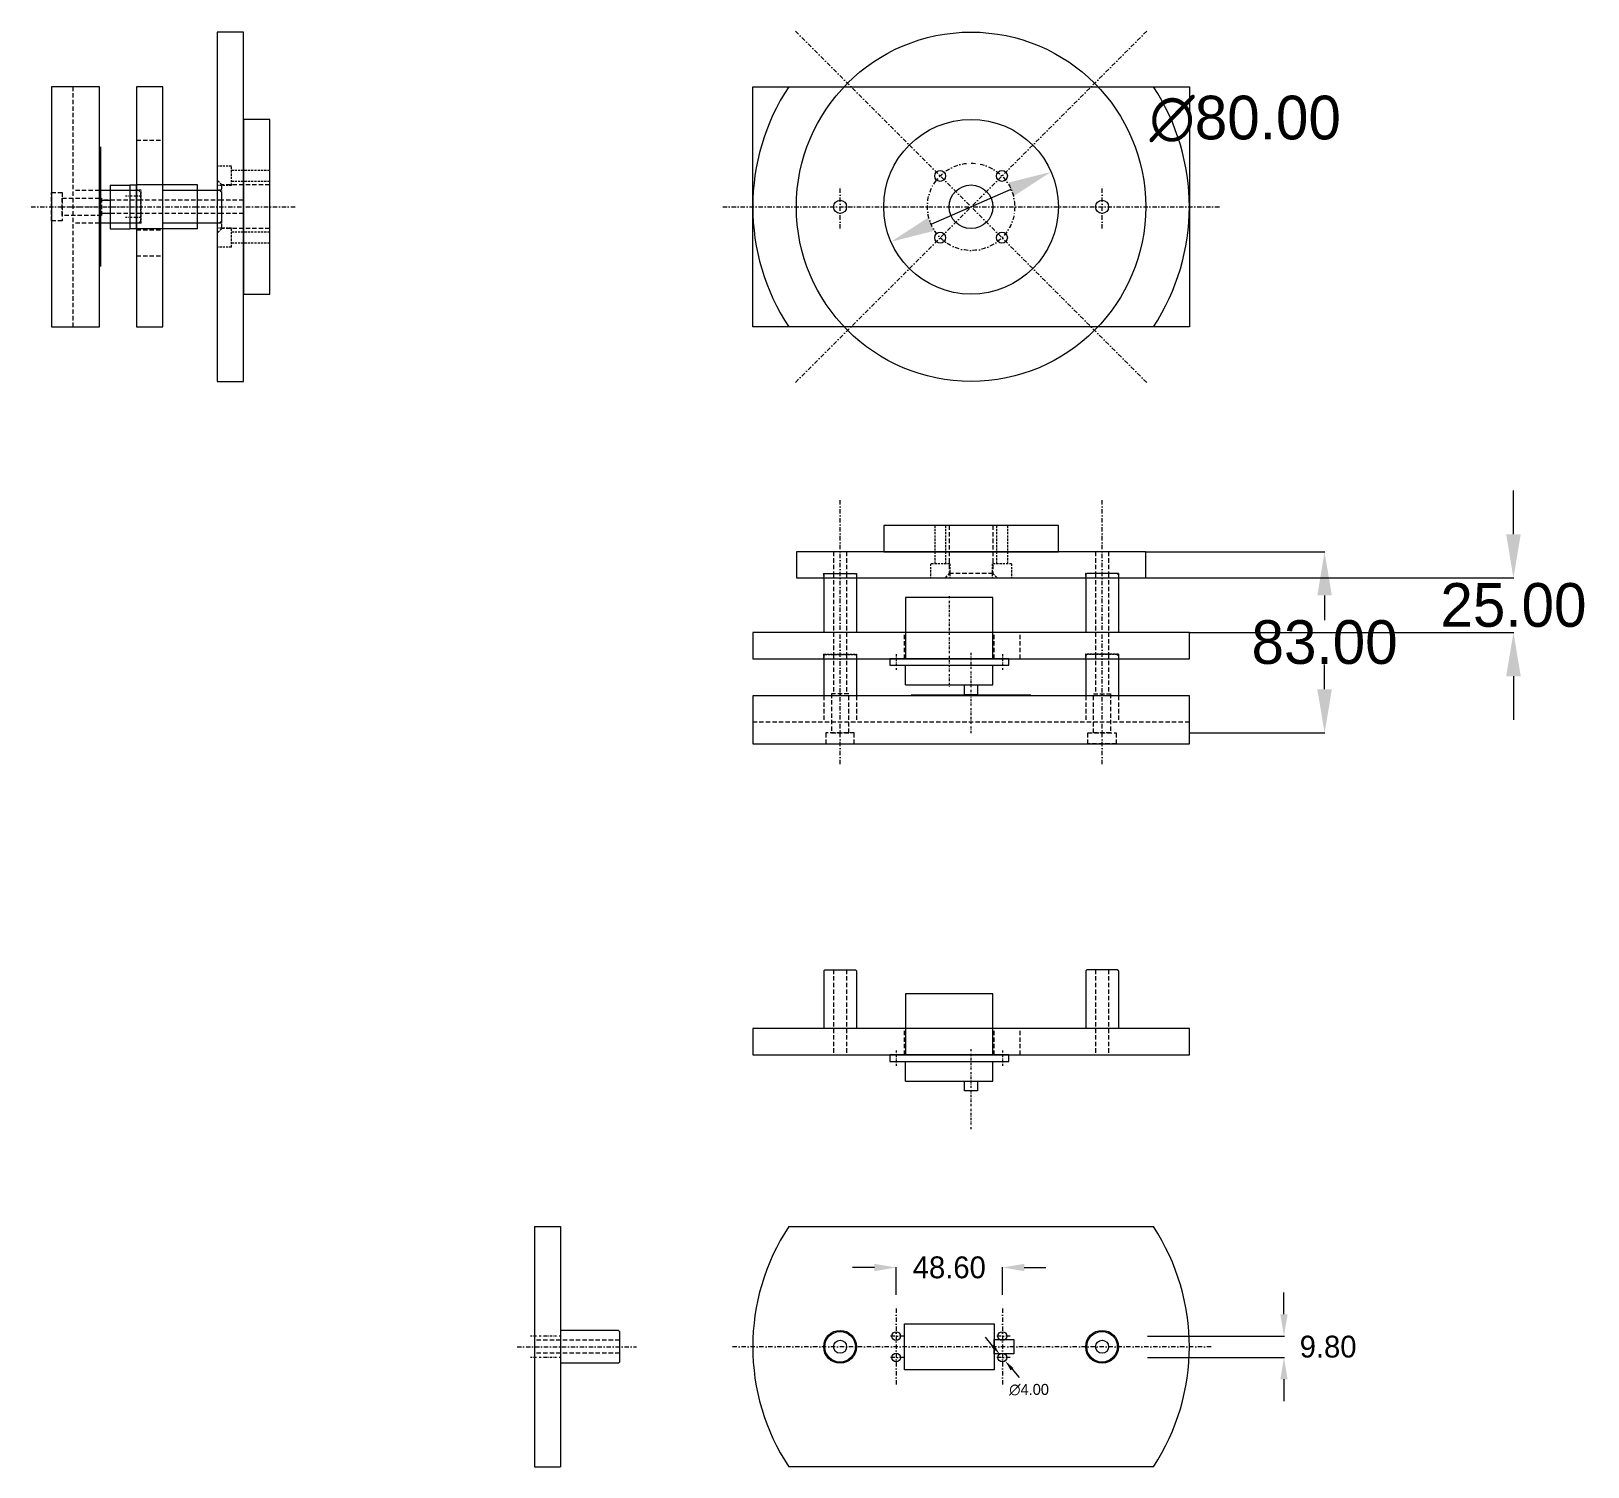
# Model space of a CAD drawing. Header units: millimetres. Extents: x -299 to 2153, y -1673 to 1111.
# Drawn here: x -299 to 414, y 390 to 1048 of the extents above; entities that cross this region are included whole.
import ezdxf

# ---------------------------------------------------------------- set-up
doc = ezdxf.new("R2010")
doc.units = ezdxf.units.MM
doc.header["$MEASUREMENT"] = 0
doc.linetypes.add('DASHDOT', pattern=[0.4, 0.2, -0.1, 0, -0.1])
doc.linetypes.add('DASHED', pattern=[0.3, 0.2, -0.1])
doc.layers.get('0').update_dxf_attribs({"linetype": 'CONTINUOUS'})
doc.layers.get('Defpoints').update_dxf_attribs({"linetype": 'CONTINUOUS'})
doc.dimstyles.new('ISO-25', dxfattribs={"dimtxt": 2.5, "dimasz": 2.5, "dimexe": 1.25, "dimexo": 0.625, "dimtad": 1, "dimdsep": 46, "dimtxsty": 'Standard', "dimcen": 2.5, "dimadec": 0, "dimazin": 0, "dimtfac": 1, "dimtmove": 0, "dimatfit": 3, "dimfxl": 1, "dimarcsym": 0})

# ---------------------------------------------------------------- blocks, each defined once
blk = doc.blocks.new('*D8')
at = {"color": 5, "linetype": 'ByBlock', "lineweight": 5, "transparency": 16777216}
blk.add_line((113.1, 959.22), (149.76, 975.22), dxfattribs=at)
at = {"color": 5, "linetype": 'ByBlock', "transparency": 16777216}
for points in [[(148.43, 978.27), (151.09, 972.16), (168.09, 983.21)], [(111.77, 962.27), (114.43, 956.16), (94.77, 951.22)]]:
    blk.add_solid(points, dxfattribs=at)
at = {"layer": 'Defpoints', "color": 0, "linetype": 'ByBlock', "transparency": 16777216}
for p in [(168.09, 983.21), (94.77, 951.22)]:
    blk.add_point(p, dxfattribs=at)
at = {"color": 5, "linetype": 'ByBlock', "lineweight": 5, "transparency": 16777216, "insert": (257.01, 1007.43), "char_height": 20, "attachment_point": 5}
blk.add_mtext('\\A1;∅80.00', dxfattribs=at)
blk = doc.blocks.new('*D9')
at = {"color": 5, "linetype": 'ByBlock', "lineweight": 5, "transparency": 16777216}
for p, q in [((211.49, 809.25), (293.55, 809.25)), ((293.37, 789.25), (293.37, 777.84)), ((293.37, 746.25), (293.37, 757.66)), ((231.49, 726.25), (293.55, 726.25))]:
    blk.add_line(p, q, dxfattribs=at)
at = {"color": 5, "linetype": 'ByBlock', "transparency": 16777216}
for points in [[(290.03, 789.25), (296.7, 789.25), (293.37, 809.25)], [(290.03, 746.25), (296.7, 746.25), (293.37, 726.25)]]:
    blk.add_solid(points, dxfattribs=at)
at = {"layer": 'Defpoints', "color": 0, "linetype": 'ByBlock', "transparency": 16777216}
for p in [(211.43, 809.25), (231.43, 726.25), (293.37, 726.25)]:
    blk.add_point(p, dxfattribs=at)
at = {"color": 5, "linetype": 'ByBlock', "lineweight": 5, "transparency": 16777216, "insert": (293.37, 767.75), "char_height": 20, "attachment_point": 5}
blk.add_mtext('\\A1;83.00', dxfattribs=at)
blk = doc.blocks.new('*D12')
at = {"color": 5, "linetype": 'ByBlock', "lineweight": 5, "transparency": 16777216}
for p, q in [((379.88, 817.25), (379.88, 837.25)), ((211.49, 797.25), (380.06, 797.25)), ((231.49, 772.25), (380.06, 772.25)), ((379.88, 752.25), (379.88, 732.25))]:
    blk.add_line(p, q, dxfattribs=at)
at = {"color": 5, "linetype": 'ByBlock', "transparency": 16777216}
for points in [[(376.55, 817.25), (383.22, 817.25), (379.88, 797.25)], [(376.55, 752.25), (383.22, 752.25), (379.88, 772.25)]]:
    blk.add_solid(points, dxfattribs=at)
at = {"layer": 'Defpoints', "color": 0, "linetype": 'ByBlock', "transparency": 16777216}
for p in [(211.43, 797.25), (231.43, 772.25), (379.88, 772.25)]:
    blk.add_point(p, dxfattribs=at)
at = {"color": 5, "linetype": 'ByBlock', "lineweight": 5, "transparency": 16777216, "insert": (379.88, 784.75), "char_height": 20, "attachment_point": 5}
blk.add_mtext('\\A1;25.00', dxfattribs=at)
blk = doc.blocks.new('*D18')
at = {"color": 5, "linetype": 'ByBlock', "lineweight": 5, "transparency": 16777216}
for p, q in [((87.16, 481.47), (77.16, 481.47)), ((97.16, 468.88), (97.16, 481.65)), ((145.76, 468.88), (145.76, 481.65)), ((155.76, 481.47), (165.76, 481.47))]:
    blk.add_line(p, q, dxfattribs=at)
at = {"color": 5, "linetype": 'ByBlock', "transparency": 16777216}
for points in [[(87.16, 483.14), (87.16, 479.8), (97.16, 481.47)], [(155.76, 483.14), (155.76, 479.8), (145.76, 481.47)]]:
    blk.add_solid(points, dxfattribs=at)
at = {"layer": 'Defpoints', "color": 0, "linetype": 'ByBlock', "transparency": 16777216}
for p in [(145.76, 481.47), (97.16, 468.82), (145.76, 468.82)]:
    blk.add_point(p, dxfattribs=at)
at = {"color": 5, "linetype": 'ByBlock', "lineweight": 5, "transparency": 16777216, "insert": (121.46, 481.47), "char_height": 10, "attachment_point": 5}
blk.add_mtext('\\A1;48.60', dxfattribs=at)
blk = doc.blocks.new('*D19')
at = {"color": 5, "linetype": 'ByBlock', "lineweight": 5, "transparency": 16777216}
for p, q in [((274.76, 460.07), (274.76, 470.07)), ((212.21, 450.07), (274.94, 450.07)), ((212.21, 440.27), (274.94, 440.27)), ((274.76, 430.27), (274.76, 420.27))]:
    blk.add_line(p, q, dxfattribs=at)
at = {"color": 5, "linetype": 'ByBlock', "transparency": 16777216}
for points in [[(273.09, 460.07), (276.42, 460.07), (274.76, 450.07)], [(273.09, 430.27), (276.42, 430.27), (274.76, 440.27)]]:
    blk.add_solid(points, dxfattribs=at)
at = {"layer": 'Defpoints', "color": 0, "linetype": 'ByBlock', "transparency": 16777216}
for p in [(212.14, 450.07), (212.14, 440.27), (274.76, 440.27)]:
    blk.add_point(p, dxfattribs=at)
at = {"color": 5, "linetype": 'ByBlock', "lineweight": 5, "transparency": 16777216, "insert": (294.98, 445.17), "char_height": 10, "attachment_point": 5}
blk.add_mtext('\\A1;9.80', dxfattribs=at)
blk = doc.blocks.new('*D20')
at = {"color": 5, "linetype": 'ByBlock', "lineweight": 5, "transparency": 16777216}
for p, q in [((141.3, 445.67), (138.11, 449.52)), ((145.67, 440.27), (145.85, 440.27)), ((145.76, 440.18), (145.76, 440.36)), ((150.22, 434.88), (153.41, 431.03))]:
    blk.add_line(p, q, dxfattribs=at)
at = {"color": 5, "linetype": 'ByBlock', "transparency": 16777216}
for points in [[(141.94, 446.2), (140.65, 445.13), (144.49, 441.82)], [(150.87, 435.41), (149.58, 434.35), (147.04, 438.73)]]:
    blk.add_solid(points, dxfattribs=at)
at = {"layer": 'Defpoints', "color": 0, "linetype": 'ByBlock', "transparency": 16777216}
for p in [(144.49, 441.82), (147.04, 438.73)]:
    blk.add_point(p, dxfattribs=at)
at = {"color": 5, "linetype": 'ByBlock', "lineweight": 5, "transparency": 16777216, "insert": (158.01, 425.48), "char_height": 5, "attachment_point": 5}
blk.add_mtext('\\A1;∅4.00', dxfattribs=at)

msp = doc.modelspace()

# ---------------------------------------------------------------- linework, layer by layer
at = {"color": 1, "linetype": 'DASHDOT', "lineweight": 5, "ltscale": 10}
for p, q in [((211.8717, 886.77518), (50.98969, 1047.65719)), ((211.8717, 1047.65719), (50.98969, 886.77518)), ((71.4307, 957.21619), (71.4307, 977.21619)), ((191.4307, 957.21619), (191.4307, 977.21619)), ((-299.09898, 967.21619), (-177.88269, 967.21619)), ((17.66994, 967.21619), (245.19145, 967.21619)), ((71.4307, 711.97045), (71.4307, 833.18673)), ((191.4307, 711.97045), (191.4307, 833.18673)), ((97.1607, 462.67472), (97.1607, 427.67472)), ((145.7607, 462.67472), (145.7607, 427.67472)), ((100.69, 450.07466), (93.63139, 450.07466)), ((149.29, 450.07466), (142.23139, 450.07466)), ((-76.51684, 445.17466), (-21.85622, 445.17466)), ((241.4307, 445.17472), (21.4307, 445.17472)), ((100.69, 440.27466), (93.63139, 440.27466)), ((149.29, 440.27466), (142.23139, 440.27466))]:
    msp.add_line(p, q, dxfattribs=at)
at = {"linetype": 'ByBlock', "lineweight": 5}
for p, q in [((-267.32424, 994.61619), (-267.32424, 939.81619)), ((104.0307, 743.74518), (158.8307, 743.74518))]:
    msp.add_line(p, q, dxfattribs=at)
at = {"color": 30, "linetype": 'DASHED', "lineweight": 5, "ltscale": 10}
for p, q in [((-250.82424, 997.68619), (-238.82424, 997.68619)), ((-211.82424, 970.21619), (-248.77424, 970.21619)), ((-211.82424, 964.21619), (-248.77424, 964.21619)), ((-250.82424, 956.68619), (-238.82424, 956.68619)), ((-250.82424, 944.68619), (-238.82424, 944.68619)), ((68.4307, 799.24518), (68.4307, 762.29518)), ((74.4307, 799.24518), (74.4307, 762.29518)), ((188.4307, 799.24518), (188.4307, 762.29518)), ((194.4307, 799.24518), (194.4307, 762.29518)), ((100.9607, 760.24518), (100.9607, 772.24518)), ((141.9607, 760.24518), (141.9607, 772.24518)), ((153.9607, 760.24518), (153.9607, 772.24518)), ((68.4307, 617.85214), (68.4307, 578.85214)), ((74.4307, 617.85214), (74.4307, 578.85214)), ((188.4307, 617.85214), (188.4307, 578.85214)), ((194.4307, 617.85214), (194.4307, 578.85214)), ((100.9607, 578.85214), (100.9607, 590.85214)), ((141.9607, 578.85214), (141.9607, 590.85214)), ((153.9607, 578.85214), (153.9607, 590.85214)), ((-29.5693, 448.17466), (-68.5693, 448.17466)), ((-29.5693, 442.17466), (-68.5693, 442.17466))]:
    msp.add_line(p, q, dxfattribs=at)
at = {"color": 2, "linetype": 'DASHED', "lineweight": 5, "ltscale": 5}
for p, q in [((-207.32424, 985.75794), (-213.82424, 985.75794)), ((-207.32424, 976.95832), (-207.32424, 985.75794)), ((-207.32424, 976.95832), (-213.82424, 976.95832)), ((-189.82424, 983.85794), (-207.32424, 983.85794)), ((-189.82424, 978.85832), (-207.32424, 978.85832)), ((-249.82424, 974.71619), (-250.82424, 974.71619)), ((-249.82424, 974.71619), (-248.82424, 973.71619)), ((-248.82424, 960.71619), (-248.82424, 973.71619)), ((-249.82424, 959.71619), (-250.82424, 959.71619)), ((-248.82424, 960.71619), (-249.82424, 959.71619)), ((-207.32424, 957.47366), (-213.82424, 957.47366)), ((-207.32424, 948.67405), (-207.32424, 957.47366)), ((-189.82424, 955.57366), (-207.32424, 955.57366)), ((-207.32424, 948.67405), (-213.82424, 948.67405)), ((-189.82424, 950.57405), (-207.32424, 950.57405)), ((114.78895, 821.24518), (114.78895, 803.74518)), ((119.78856, 821.24518), (119.78856, 803.74518)), ((143.07322, 821.24518), (143.07322, 803.74518)), ((148.07283, 821.24518), (148.07283, 803.74518)), ((112.88895, 803.74518), (112.88895, 797.24518)), ((121.68856, 803.74518), (112.88895, 803.74518)), ((121.68856, 803.74518), (121.68856, 797.24518)), ((149.97283, 803.74518), (141.17322, 803.74518)), ((141.17322, 803.74518), (141.17322, 797.24518)), ((149.97283, 803.74518), (149.97283, 797.24518)), ((64.4307, 762.24518), (63.9307, 761.74518)), ((63.9307, 761.74518), (63.9307, 760.24518)), ((64.4307, 762.24518), (78.4307, 762.24518)), ((78.9307, 761.74518), (78.4307, 762.24518)), ((78.9307, 761.74518), (78.9307, 760.24518)), ((183.9307, 761.74518), (184.4307, 762.24518)), ((183.9307, 761.74518), (183.9307, 760.24518)), ((198.4307, 762.24518), (184.4307, 762.24518)), ((198.4307, 762.24518), (198.9307, 761.74518)), ((198.9307, 761.74518), (198.9307, 760.24518))]:
    msp.add_line(p, q, dxfattribs=at)
at = {"color": 191, "linetype": 'ByBlock', "lineweight": 5}
for p, q in [((-262.82424, 977.18619), (-262.82424, 957.18619)), ((-262.82424, 977.18619), (-253.82424, 977.18619)), ((-222.82424, 977.21619), (-250.82424, 977.21619)), ((-222.82424, 957.18619), (-222.82424, 977.21619)), ((-262.82424, 957.18619), (-253.82424, 957.18619)), ((-250.82424, 957.21619), (-222.82424, 957.21619)), ((141.4607, 788.24518), (101.4607, 788.24518)), ((101.4607, 788.24518), (101.4607, 760.24518)), ((141.4607, 760.24518), (141.4607, 788.24518)), ((101.4607, 748.24518), (101.4607, 757.24518)), ((141.4607, 748.24518), (141.4607, 757.24518)), ((101.4607, 748.24518), (141.4607, 748.24518)), ((141.4607, 606.85214), (101.4607, 606.85214)), ((101.4607, 606.85214), (101.4607, 578.85214)), ((141.4607, 578.85214), (141.4607, 606.85214)), ((101.4607, 566.85214), (101.4607, 575.85214)), ((141.4607, 566.85214), (141.4607, 575.85214)), ((101.4607, 566.85214), (141.4607, 566.85214))]:
    msp.add_line(p, q, dxfattribs=at)
at = {"color": 3, "linetype": 'DASHED', "lineweight": 5, "ltscale": 5}
for p, q in [((-211.82424, 977.21619), (-213.82424, 979.21619)), ((-211.77424, 974.76619), (-213.82424, 974.76619)), ((-211.77424, 959.66619), (-211.77424, 974.76619)), ((-211.77424, 959.66619), (-213.82424, 959.66619)), ((-211.82424, 957.21619), (-213.82424, 955.21619)), ((63.8807, 799.29518), (63.8807, 797.24518)), ((63.8807, 799.29518), (78.9807, 799.29518)), ((78.9807, 799.29518), (78.9807, 797.24518)), ((121.4307, 799.24518), (119.4307, 797.24518)), ((141.4307, 799.24518), (143.4307, 797.24518)), ((198.9807, 799.29518), (183.8807, 799.29518)), ((183.8807, 799.29518), (183.8807, 797.24518)), ((198.9807, 799.29518), (198.9807, 797.24518))]:
    msp.add_line(p, q, dxfattribs=at)
at = {"color": 3, "linetype": 'DASHED', "lineweight": 5, "ltscale": 10}
for p, q in [((-189.82424, 977.21619), (-211.82424, 977.21619)), ((-211.82424, 957.21619), (-211.82424, 977.21619)), ((-201.82424, 970.21619), (-211.77424, 970.21619)), ((-201.82424, 964.21619), (-211.77424, 964.21619)), ((-189.82424, 957.21619), (-211.82424, 957.21619)), ((121.4307, 821.24518), (121.4307, 799.24518)), ((141.4307, 821.24518), (141.4307, 799.24518)), ((68.4307, 809.24518), (68.4307, 799.29518)), ((74.4307, 809.24518), (74.4307, 799.29518)), ((188.4307, 809.24518), (188.4307, 799.29518)), ((194.4307, 809.24518), (194.4307, 799.29518)), ((141.4307, 799.24518), (121.4307, 799.24518))]:
    msp.add_line(p, q, dxfattribs=at)
at = {"color": 2, "linetype": 'DASHED', "lineweight": 5, "ltscale": 10}
for p, q in [((-267.82424, 974.71619), (-279.82424, 974.71619)), ((-248.82424, 970.21619), (-266.82424, 970.21619)), ((-248.82424, 964.21619), (-266.82424, 964.21619)), ((-267.82424, 959.71619), (-279.82424, 959.71619)), ((68.4307, 762.24518), (68.4307, 744.24518)), ((74.4307, 762.24518), (74.4307, 744.24518)), ((188.4307, 762.24518), (188.4307, 744.24518)), ((194.4307, 762.24518), (194.4307, 744.24518)), ((63.9307, 743.24518), (63.9307, 731.24518)), ((78.9307, 743.24518), (78.9307, 731.24518)), ((183.9307, 743.24518), (183.9307, 731.24518)), ((198.9307, 743.24518), (198.9307, 731.24518))]:
    msp.add_line(p, q, dxfattribs=at)
at = {"color": 2, "linetype": 'ByBlock', "lineweight": 5}
for p, q in [((-250.82424, 974.71619), (-267.82424, 974.71619)), ((-250.82424, 959.71619), (-267.82424, 959.71619)), ((143.07322, 797.24518), (143.07322, 797.24518)), ((63.9307, 760.24518), (63.9307, 743.24518)), ((78.9307, 760.24518), (78.9307, 743.24518)), ((183.9307, 760.24518), (183.9307, 743.24518)), ((198.9307, 760.24518), (198.9307, 743.24518))]:
    msp.add_line(p, q, dxfattribs=at)
at = {"color": 1, "linetype": 'DASHDOT', "lineweight": 5, "ltscale": 5}
for p, q in [((-248.79493, 972.11619), (-255.85355, 972.11619)), ((-284.88831, 967.21619), (-247.82424, 967.21619)), ((-248.79493, 962.31619), (-255.85355, 962.31619)), ((121.4607, 788.94331), (121.4607, 747.30454)), ((131.4307, 726.18112), (131.4307, 763.24518)), ((97.1607, 762.27449), (97.1607, 755.21587)), ((145.7607, 762.27449), (145.7607, 755.21587)), ((97.1607, 580.88145), (97.1607, 573.82283)), ((131.4307, 544.78807), (131.4307, 581.85214)), ((145.7607, 580.88145), (145.7607, 573.82283)), ((-63.34282, 450.07466), (-70.40144, 450.07466)), ((-56.2842, 450.07466), (-63.34282, 450.07466)), ((-63.34282, 440.27466), (-70.40144, 440.27466)), ((-56.2842, 440.27466), (-63.34282, 440.27466))]:
    msp.add_line(p, q, dxfattribs=at)
at = {"color": 30, "linetype": 'DASHED', "lineweight": 5, "ltscale": 5}
for p, q in [((-248.77424, 974.76619), (-250.82424, 974.76619)), ((-248.77424, 959.66619), (-248.77424, 974.76619)), ((-212.82424, 974.71619), (-213.82424, 974.71619)), ((-211.82424, 973.71619), (-212.82424, 974.71619)), ((-211.82424, 960.71619), (-211.82424, 973.71619)), ((-248.77424, 959.66619), (-250.82424, 959.66619)), ((-212.82424, 959.71619), (-213.82424, 959.71619)), ((-211.82424, 960.71619), (-212.82424, 959.71619)), ((63.9307, 798.74518), (64.4307, 799.24518)), ((63.9307, 798.74518), (63.9307, 797.24518)), ((64.4307, 799.24518), (78.4307, 799.24518)), ((78.4307, 799.24518), (78.9307, 798.74518)), ((78.9307, 798.74518), (78.9307, 797.24518)), ((183.9307, 798.74518), (184.4307, 799.24518)), ((183.9307, 798.74518), (183.9307, 797.24518)), ((198.4307, 799.24518), (184.4307, 799.24518)), ((198.4307, 799.24518), (198.9307, 798.74518)), ((198.9307, 798.74518), (198.9307, 797.24518)), ((63.8807, 762.29518), (78.9807, 762.29518)), ((63.8807, 762.29518), (63.8807, 760.24518)), ((78.9807, 762.29518), (78.9807, 760.24518)), ((183.8807, 762.29518), (183.8807, 760.24518)), ((198.9807, 762.29518), (183.8807, 762.29518)), ((198.9807, 762.29518), (198.9807, 760.24518)), ((63.9307, 616.85214), (63.9307, 615.85214)), ((78.9307, 616.85214), (78.9307, 615.85214)), ((183.9307, 616.85214), (183.9307, 615.85214)), ((198.9307, 616.85214), (198.9307, 615.85214)), ((-30.5693, 452.67466), (-31.5693, 452.67466)), ((-30.5693, 437.67466), (-31.5693, 437.67466))]:
    msp.add_line(p, q, dxfattribs=at)
at = {"color": 30, "linetype": 'ByBlock', "lineweight": 5}
for p, q in [((-213.82424, 974.71619), (-238.82424, 974.71619)), ((-213.82424, 959.71619), (-238.82424, 959.71619)), ((63.9307, 797.24518), (63.9307, 772.24518)), ((78.9307, 797.24518), (78.9307, 772.24518)), ((183.9307, 797.24518), (183.9307, 772.24518)), ((198.9307, 797.24518), (198.9307, 772.24518)), ((63.9307, 617.35214), (63.9307, 590.85214)), ((78.9307, 617.35214), (78.9307, 590.85214)), ((183.9307, 617.35214), (183.9307, 590.85214)), ((198.9307, 617.35214), (198.9307, 590.85214)), ((-68.5693, 500.17466), (-68.5693, 390.17466)), ((-68.5693, 500.17466), (-56.5693, 500.17466)), ((-56.5693, 500.17466), (-56.5693, 390.17466)), ((-30.0693, 452.67466), (-56.5693, 452.67466)), ((-30.0693, 437.67466), (-56.5693, 437.67466)), ((-68.5693, 390.17466), (-56.5693, 390.17466))]:
    msp.add_line(p, q, dxfattribs=at)
at = {"color": 30, "linetype": 'ByBlock', "lineweight": 5, "ltscale": 5}
for p, q in [((63.9307, 617.35214), (64.4307, 617.85214)), ((78.9307, 617.35214), (78.4307, 617.85214)), ((183.9307, 617.35214), (184.4307, 617.85214)), ((198.9307, 617.35214), (198.4307, 617.85214)), ((-30.0693, 452.67466), (-29.5693, 452.17466)), ((-30.0693, 437.67466), (-29.5693, 438.17466))]:
    msp.add_line(p, q, dxfattribs=at)
at = {"color": 30, "lineweight": 5, "ltscale": 5}
for p, q in [((64.4307, 617.85214), (78.4307, 617.85214)), ((198.4307, 617.85214), (184.4307, 617.85214)), ((-29.5693, 452.17466), (-29.5693, 438.17466))]:
    msp.add_line(p, q, dxfattribs=at)
at = {"color": 3, "linetype": 'ByBlock', "lineweight": 5, "ltscale": 10}
for points in [[(-201.82424, 887.21619), (-201.82424, 1047.21619), (-213.82424, 1047.21619), (-213.82424, 887.21619)], [(-189.82424, 927.21619), (-189.82424, 1007.21619), (-201.82424, 1007.21619), (-201.82424, 927.21619)], [(171.4307, 821.24518), (91.4307, 821.24518), (91.4307, 809.24518), (171.4307, 809.24518)], [(211.4307, 809.24518), (51.4307, 809.24518), (51.4307, 797.24518), (211.4307, 797.24518)]]:
    msp.add_lwpolyline(points, close=True, dxfattribs=at)
at = {"color": 2, "linetype": 'ByBlock', "lineweight": 5}
for points in [[(-267.82424, 912.21619), (-267.82424, 1022.21619), (-289.82424, 1022.21619), (-289.82424, 912.21619)], [(31.4307, 1022.21612), (231.4307, 1022.21612), (231.4307, 912.21625), (31.4307, 912.21625)], [(231.4307, 743.24518), (31.4307, 743.24518), (31.4307, 721.24518), (231.4307, 721.24518)]]:
    msp.add_lwpolyline(points, close=True, dxfattribs=at)
at = {"color": 2, "linetype": 'DASHED', "lineweight": 5, "ltscale": 10}
for points in [[(-279.82424, 912.21619), (-279.82424, 1022.21619), (-289.82424, 1022.21619), (-289.82424, 912.21619)], [(-284.82424, 973.71619), (-284.82424, 960.71619), (-289.82424, 960.71619), (-289.82424, 973.71619)], [(-266.82424, 971.16619), (-266.82424, 963.26619), (-284.82424, 963.26619), (-284.82424, 971.16619)], [(75.3807, 744.24518), (67.4807, 744.24518), (67.4807, 726.24518), (75.3807, 726.24518)], [(187.4807, 744.24518), (195.3807, 744.24518), (195.3807, 726.24518), (187.4807, 726.24518)], [(231.4307, 731.24518), (31.4307, 731.24518), (31.4307, 721.24518), (231.4307, 721.24518)], [(77.9307, 726.24518), (64.9307, 726.24518), (64.9307, 721.24518), (77.9307, 721.24518)], [(184.9307, 726.24518), (197.9307, 726.24518), (197.9307, 721.24518), (184.9307, 721.24518)]]:
    msp.add_lwpolyline(points, close=True, dxfattribs=at)
at = {"color": 30, "linetype": 'ByBlock', "lineweight": 5, "ltscale": 10}
for points in [[(-238.82424, 912.21619), (-238.82424, 1022.21619), (-250.82424, 1022.21619), (-250.82424, 912.21619)], [(231.4307, 772.24518), (31.4307, 772.24518), (31.4307, 760.24518), (231.4307, 760.24518)], [(231.4307, 590.85214), (31.4307, 590.85214), (31.4307, 578.85214), (231.4307, 578.85214)]]:
    msp.add_lwpolyline(points, close=True, dxfattribs=at)
at = {"color": 30, "linetype": 'ByBlock', "lineweight": 5}
for points in [[(47.91419, 1022.21612), (73.33589, 1022.21612)], [(189.52551, 1022.21612), (214.9472, 1022.21612)], [(73.33589, 912.21625), (47.91419, 912.21625)], [(214.9472, 912.21625), (189.52551, 912.21625)], [(47.91419, 500.17466), (214.9472, 500.17466)], [(214.9472, 390.17479), (47.91419, 390.17479)]]:
    msp.add_lwpolyline(points, dxfattribs=at)
at = {"color": 191, "linetype": 'ByBlock', "lineweight": 5}
for points in [[(-253.82424, 977.18619), (-253.82424, 957.21619), (-250.82424, 957.21619), (-250.82424, 977.18619)], [(-262.82424, 970.21619), (-262.82424, 964.21619), (-267.32424, 964.21619), (-267.32424, 970.21619)], [(94.2407, 757.24518), (148.6807, 757.24518), (148.6807, 760.24518), (94.2407, 760.24518)], [(128.4307, 748.24518), (134.4307, 748.24518), (134.4307, 743.74518), (128.4307, 743.74518)], [(94.2407, 575.85214), (148.6807, 575.85214), (148.6807, 578.85214), (94.2407, 578.85214)], [(128.4307, 566.85214), (134.4307, 566.85214), (134.4307, 562.35214), (128.4307, 562.35214)]]:
    msp.add_lwpolyline(points, close=True, dxfattribs=at)
at = {"color": 30, "linetype": 'ByBlock', "lineweight": 5}
for points in [[(100.9607, 455.67472), (141.9607, 455.67472), (141.9607, 434.67472), (100.9607, 434.67472)], [(141.9607, 448.42472), (150.9607, 448.42472), (150.9607, 441.92472), (141.9607, 441.92472)]]:
    msp.add_lwpolyline(points, close=True, dxfattribs=at)
at = {"color": 3, "linetype": 'ByBlock', "lineweight": 5}
for centre, radius in [((131.4307, 967.21619), 80), ((131.4307, 967.21619), 40), ((117.28856, 981.35832), 2.5), ((131.4307, 967.21619), 10), ((145.57283, 981.35832), 2.5), ((71.4307, 967.21619), 3), ((191.4307, 967.21619), 3), ((117.28856, 953.07405), 2.5), ((145.57283, 953.07405), 2.5)]:
    msp.add_circle(centre, radius, dxfattribs=at)
at = {"color": 1, "linetype": 'DASHDOT', "lineweight": 5, "ltscale": 10}
msp.add_circle((131.4307, 967.21619), 20, dxfattribs=at)
at = {"color": 30, "linetype": 'ByBlock', "lineweight": 5}
for centre, radius in [((71.4307, 445.17472), 7.5), ((71.4307, 445.17472), 7), ((97.1607, 450.07466), 2), ((145.7607, 450.07466), 2), ((191.4307, 445.17472), 7.5), ((191.4307, 445.17472), 7), ((71.4307, 445.17472), 3), ((97.1607, 440.27466), 2), ((145.7607, 440.27466), 2), ((191.4307, 445.17472), 3)]:
    msp.add_circle(centre, radius, dxfattribs=at)
for centre, start, end in [((131.4307, 967.21619), 146.63303029, 213.36696971), ((131.4307, 967.21619), 326.63303029, 33.36696971), ((131.4307, 445.17472), 146.63303029, 213.36696971), ((131.4307, 445.17472), 326.63303029, 33.36696971)]:
    msp.add_arc(centre, 100, start, end, dxfattribs=at)

# ---------------------------------------------------------------- dimensions: what is measured, and where the dimension line sits
at = {"linetype": 'ByBlock', "lineweight": 5}
dim = msp.add_diameter_dim_2p(p1=(94.76935, 951.21789), p2=(168.09204, 983.21448), dimstyle='ISO-25', override={"dimtxt": 20, "dimasz": 20, "dimexe": 0.18, "dimexo": 0.0625, "dimgap": 0.09, "dimtad": 0, "dimtih": 1, "dimtoh": 1, "dimzin": 0, "dimcen": 0.09, "dimclrd": 5, "dimclre": 5, "dimclrt": 5, "dimtofl": 0, "dimtmove": 2, "dimtolj": 1, "dimtzin": 0, "dimlwd": 5, "dimlwe": 5}, dxfattribs=at)
dim.commit()
dim.dimension.update_dxf_attribs({"geometry": '*D8', "text_midpoint": (257.00732, 1007.42594), "dimtype": 163})
for base, p1, p2, picture, middle in [((379.88304, 772.24518), (211.4307, 797.24518), (231.4307, 772.24518), '*D12', (379.88304, 784.74518)), ((293.36606, 726.24518), (211.4307, 809.24518), (231.4307, 726.24518), '*D9', (293.36606, 767.74518))]:
    dim = msp.add_linear_dim(base=base, p1=p1, p2=p2, angle=90, dimstyle='ISO-25', override={"dimtxt": 20, "dimasz": 20, "dimexe": 0.18, "dimexo": 0.0625, "dimgap": 0.09, "dimtad": 0, "dimtih": 1, "dimtoh": 1, "dimzin": 0, "dimcen": 0.09, "dimclrd": 5, "dimclre": 5, "dimclrt": 5, "dimtofl": 0, "dimtmove": 2, "dimtolj": 1, "dimtzin": 0, "dimlwd": 5, "dimlwe": 5}, dxfattribs=at)
    dim.commit()
    dim.dimension.update_dxf_attribs({"geometry": picture, "text_midpoint": middle})
at = {"color": 2, "linetype": 'ByBlock', "lineweight": 5}
dim = msp.add_linear_dim(base=(145.7607, 481.47098), p1=(97.1607, 468.81696), p2=(145.7607, 468.81696), dimstyle='ISO-25', override={"dimtxt": 10, "dimasz": 10, "dimexe": 0.18, "dimexo": 0.0625, "dimgap": 0.09, "dimtad": 0, "dimtih": 1, "dimtoh": 1, "dimzin": 0, "dimcen": 0.09, "dimclrd": 5, "dimclre": 5, "dimclrt": 5, "dimtofl": 0, "dimtmove": 2, "dimtolj": 1, "dimtzin": 0, "dimlwd": 5, "dimlwe": 5}, dxfattribs=at)
dim.commit()
dim.dimension.update_dxf_attribs({"geometry": '*D18', "text_midpoint": (121.4607, 481.47098)})
dim = msp.add_linear_dim(base=(274.75635, 440.27466), p1=(212.14443, 450.07466), p2=(212.14443, 440.27466), angle=90, dimstyle='ISO-25', override={"dimtxt": 10, "dimasz": 10, "dimexe": 0.18, "dimexo": 0.0625, "dimgap": 0.09, "dimtad": 0, "dimtih": 1, "dimtoh": 1, "dimzin": 0, "dimcen": 0.09, "dimclrd": 5, "dimclre": 5, "dimclrt": 5, "dimtofl": 0, "dimtmove": 2, "dimtolj": 1, "dimtzin": 0, "dimlwd": 5, "dimlwe": 5}, dxfattribs=at)
dim.commit()
dim.dimension.update_dxf_attribs({"geometry": '*D19', "text_midpoint": (294.98135, 445.17466)})
dim = msp.add_diameter_dim_2p(p1=(144.48518, 441.81514), p2=(147.03621, 438.73419), dimstyle='ISO-25', override={"dimtxt": 5, "dimasz": 5, "dimexe": 0.18, "dimexo": 0.0625, "dimgap": 0.09, "dimtad": 0, "dimtih": 1, "dimtoh": 1, "dimzin": 0, "dimcen": 0.09, "dimclrd": 5, "dimclre": 5, "dimclrt": 5, "dimtofl": 0, "dimtmove": 2, "dimtolj": 1, "dimtzin": 0, "dimlwd": 5, "dimlwe": 5}, dxfattribs=at)
dim.commit()
dim.dimension.update_dxf_attribs({"geometry": '*D20', "text_midpoint": (158.00743, 425.48393), "dimtype": 163})

doc.saveas('drawing.dxf')
